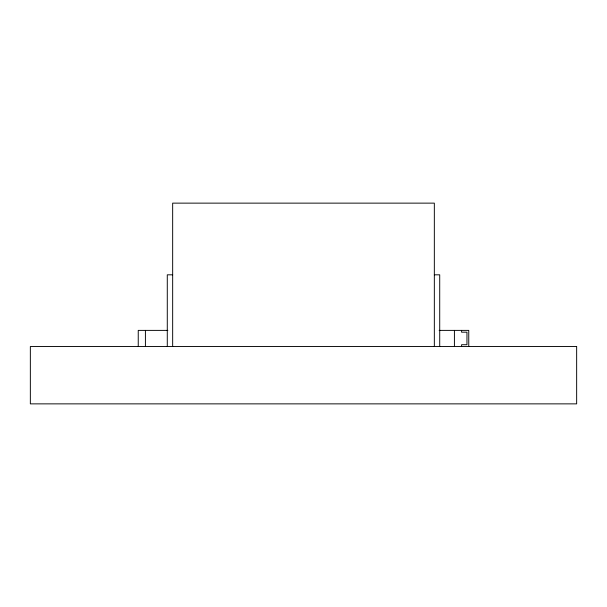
<?xml version="1.0" encoding="UTF-8"?>
<svg xmlns="http://www.w3.org/2000/svg" width="607" height="607" viewBox="0 0 607 607"><rect width="100%" height="100%" fill="white"/><g stroke="black" fill="none" stroke-linecap="round" stroke-linejoin="round"><path stroke-width="0.91" d="M172.661 274.819L167.282 274.819L167.282 346.514M434.339 274.819L439.718 274.819L439.718 346.514M167.858 330.383L138.244 330.383L138.244 346.514M439.142 330.383L468.756 330.383L468.756 346.514M461.586 330.383L461.586 332.181L466.958 332.181L466.958 344.723L461.586 344.723L461.586 346.514M454.415 330.383L454.415 346.514M434.339 346.514L434.339 203.133L172.661 203.133L172.661 346.514M145.414 330.383L145.414 346.514M576.65 346.514L30.35 346.514L30.35 403.867L576.65 403.867L576.65 346.514"/></g></svg>
